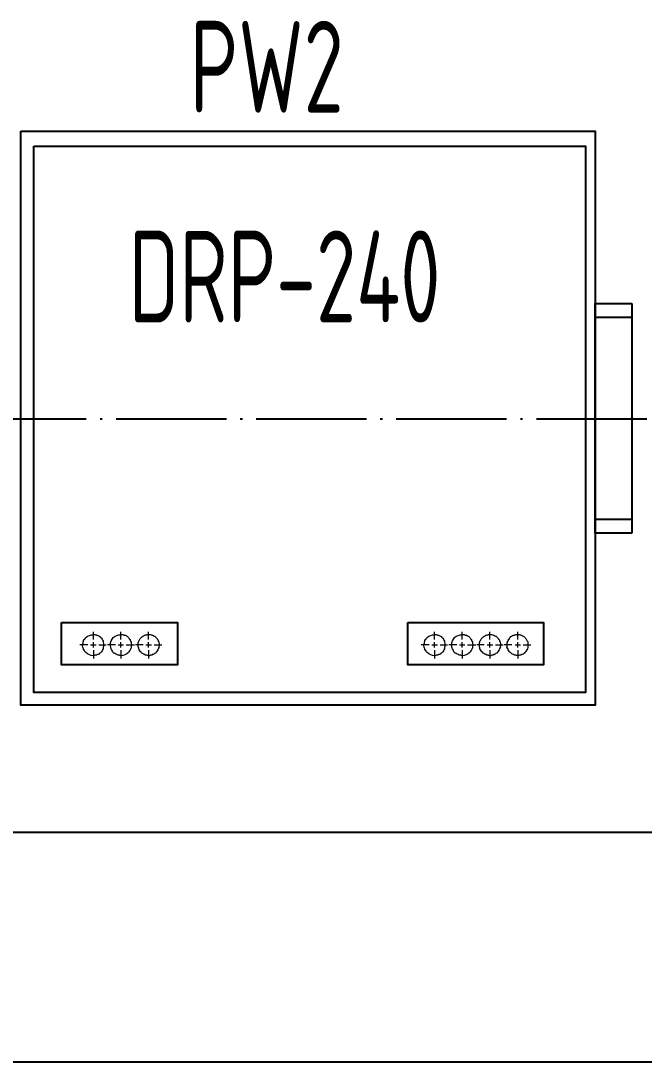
# Model space of a CAD drawing. Header units: millimetres. Extents: x 30557 to 235556, y -116603 to -73383.
# Drawn here: x 49366.4 to 49502.1, y -74783.4 to -74556.7 of the extents above; entities that cross this region are included whole.
import ezdxf

# ---------------------------------------------------------------- set-up
doc = ezdxf.new("R2010")
doc.units = ezdxf.units.MM
doc.linetypes.add('ZWCAD_ISO04W100', pattern=[30.5, 24, -3, 0.5, -3])
doc.layers.add('1', color=3, linetype='Continuous')
doc.styles.add('supcon', font='sceie.shx', dxfattribs={"width": 0.75, "height": 40, "bigfont": 'sceic.shx'})

# ---------------------------------------------------------------- blocks, each defined once
blk = doc.blocks.new('固定块')
for p, q in [((516096.27, 339845.14), (516104.27, 339845.14)), ((516096.27, 339795.14), (516096.27, 339845.14)), ((516104.27, 339845.14), (516104.27, 339795.14)), ((516096.27, 339842.14), (516104.27, 339842.14)), ((516096.27, 339798.14), (516104.27, 339798.14)), ((516104.27, 339795.14), (516096.27, 339795.14))]:
    blk.add_line(p, q)

msp = doc.modelspace()

# ---------------------------------------------------------------- linework, layer by layer
at = {"color": 4, "linetype": 'ZWCAD_ISO04W100', "lineweight": -3}
msp.add_line((49746.67, -74643.39), (48606.68, -74643.39), dxfattribs=at)
at = {"lineweight": -3}
for p, q in [((49746.67, -74733.39), (48606.68, -74733.39)), ((49746.67, -74783.39), (48606.68, -74783.39))]:
    msp.add_line(p, q, dxfattribs=at)
for points in [[(49366.44, -74580.7), (49491.44, -74580.7), (49491.44, -74705.7), (49366.44, -74705.7)], [(49369.3, -74583.94), (49489.35, -74583.94), (49489.35, -74702.93), (49369.3, -74702.93)], [(49375.28, -74687.64), (49400.51, -74687.64), (49400.51, -74696.91), (49375.28, -74696.91)], [(49450.69, -74687.64), (49480.2, -74687.64), (49480.2, -74696.91), (49450.69, -74696.91)]]:
    msp.add_lwpolyline(points, close=True)
at = {"layer": '1', "color": 0, "lineweight": 5}
for points in [[(49382.22, -74691.38), (49382.22, -74689.74)], [(49388.21, -74691.38), (49388.21, -74689.74)], [(49394.2, -74691.38), (49394.2, -74689.74)], [(49456.51, -74691.38), (49456.51, -74689.74)], [(49462.5, -74691.38), (49462.5, -74689.74)], [(49468.49, -74691.38), (49468.49, -74689.74)], [(49474.6, -74691.38), (49474.6, -74689.74)], [(49381.05, -74692.56), (49379.28, -74692.56)], [(49381.63, -74692.56), (49382.81, -74692.56)], [(49382.22, -74693.14), (49382.22, -74691.97)], [(49383.39, -74692.56), (49385.04, -74692.56)], [(49387.04, -74692.56), (49385.27, -74692.56)], [(49387.62, -74692.56), (49388.8, -74692.56)], [(49388.21, -74693.14), (49388.21, -74691.97)], [(49389.39, -74692.56), (49391.15, -74692.56)], [(49393.03, -74692.56), (49391.38, -74692.56)], [(49393.61, -74692.56), (49394.91, -74692.56)], [(49394.2, -74693.14), (49394.2, -74691.97)], [(49395.49, -74692.56), (49397.14, -74692.56)], [(49455.34, -74692.56), (49453.57, -74692.56)], [(49455.92, -74692.56), (49457.1, -74692.56)], [(49456.51, -74693.14), (49456.51, -74691.97)], [(49457.69, -74692.56), (49459.33, -74692.56)], [(49461.33, -74692.56), (49459.57, -74692.56)], [(49461.91, -74692.56), (49463.09, -74692.56)], [(49462.5, -74693.14), (49462.5, -74691.97)], [(49463.68, -74692.56), (49465.44, -74692.56)], [(49467.32, -74692.56), (49465.67, -74692.56)], [(49467.91, -74692.56), (49469.2, -74692.56)], [(49468.49, -74693.14), (49468.49, -74691.97)], [(49469.78, -74692.56), (49471.43, -74692.56)], [(49473.31, -74692.56), (49471.66, -74692.56)], [(49474.01, -74692.56), (49475.19, -74692.56)], [(49474.6, -74693.14), (49474.6, -74691.97)], [(49475.78, -74692.56), (49477.42, -74692.56)], [(49382.22, -74693.73), (49382.22, -74695.49)], [(49388.21, -74693.73), (49388.21, -74695.49)], [(49394.2, -74693.73), (49394.2, -74695.49)], [(49456.51, -74693.73), (49456.51, -74695.49)], [(49462.5, -74693.73), (49462.5, -74695.49)], [(49468.49, -74693.73), (49468.49, -74695.49)], [(49474.6, -74693.73), (49474.6, -74695.49)]]:
    msp.add_lwpolyline(points, dxfattribs=at)
for points, knots in [([(49384.45, -74692.56), (49384.45, -74692.56), (49384.45, -74692.21), (49384.45, -74692.21), (49384.45, -74692.21), (49384.45, -74692.21), (49384.45, -74692.21), (49384.45, -74692.09), (49384.33, -74691.85), (49384.33, -74691.74), (49384.22, -74691.5), (49384.1, -74691.15), (49383.86, -74690.91), (49383.86, -74690.91), (49383.75, -74690.91), (49383.75, -74690.91), (49383.75, -74690.91), (49383.75, -74690.8), (49383.75, -74690.8), (49383.75, -74690.8), (49383.63, -74690.8), (49383.63, -74690.8), (49383.63, -74690.8), (49383.63, -74690.68), (49383.63, -74690.68), (49383.63, -74690.68), (49383.51, -74690.68), (49383.51, -74690.68), (49383.39, -74690.56), (49383.28, -74690.56), (49383.04, -74690.44), (49383.04, -74690.44), (49383.04, -74690.44), (49383.04, -74690.44), (49383.04, -74690.44), (49382.92, -74690.44), (49382.92, -74690.44), (49382.92, -74690.44), (49382.81, -74690.33), (49382.81, -74690.33), (49382.81, -74690.33), (49382.81, -74690.33), (49382.81, -74690.33), (49382.81, -74690.33), (49382.69, -74690.33), (49382.69, -74690.33), (49382.34, -74690.33), (49382.57, -74690.21), (49382.22, -74690.33), (49381.63, -74690.33), (49381.05, -74690.56), (49380.58, -74690.91), (49380.46, -74691.15), (49380.46, -74691.03), (49380.34, -74691.27), (49380.34, -74691.27), (49380.22, -74691.27), (49380.22, -74691.27), (49380.22, -74691.27), (49380.22, -74691.38), (49380.22, -74691.38), (49380.22, -74691.38), (49380.11, -74691.62), (49380.11, -74691.62), (49380.11, -74691.62), (49380.11, -74691.74), (49380.11, -74691.74), (49379.99, -74691.97), (49379.99, -74692.32), (49379.87, -74692.56), (49379.87, -74692.67), (49379.99, -74693.38), (49380.11, -74693.38), (49380.11, -74693.38), (49380.11, -74693.5), (49380.11, -74693.5), (49380.11, -74693.5), (49380.11, -74693.61), (49380.11, -74693.61), (49380.11, -74693.61), (49380.22, -74693.61), (49380.22, -74693.61), (49380.22, -74693.61), (49380.22, -74693.85), (49380.22, -74693.85), (49380.22, -74693.85), (49380.34, -74693.85), (49380.34, -74693.85), (49380.34, -74693.85), (49380.34, -74693.97), (49380.34, -74693.97), (49380.34, -74693.97), (49380.46, -74694.08), (49380.46, -74694.08), (49380.46, -74694.08), (49380.46, -74694.08), (49380.46, -74694.08), (49380.46, -74694.08), (49380.58, -74694.2), (49380.58, -74694.2), (49380.58, -74694.2), (49380.58, -74694.2), (49380.58, -74694.2), (49381.05, -74694.67), (49381.63, -74694.91), (49382.22, -74694.91), (49382.57, -74694.91), (49382.46, -74694.79), (49382.57, -74694.79), (49382.57, -74694.79), (49382.69, -74694.79), (49382.69, -74694.79), (49382.69, -74694.79), (49382.81, -74694.79), (49382.81, -74694.79), (49382.81, -74694.79), (49382.81, -74694.79), (49382.81, -74694.79), (49382.81, -74694.79), (49382.92, -74694.79), (49382.92, -74694.79), (49382.92, -74694.79), (49383.04, -74694.67), (49383.04, -74694.67), (49383.04, -74694.67), (49383.04, -74694.67), (49383.04, -74694.67), (49383.28, -74694.67), (49383.28, -74694.55), (49383.51, -74694.55), (49383.51, -74694.55), (49383.51, -74694.44), (49383.51, -74694.44), (49383.51, -74694.44), (49383.63, -74694.44), (49383.63, -74694.44), (49383.63, -74694.44), (49383.63, -74694.32), (49383.63, -74694.32), (49383.63, -74694.32), (49383.75, -74694.32), (49383.75, -74694.32), (49383.75, -74694.32), (49383.75, -74694.32), (49383.75, -74694.32), (49383.75, -74694.32), (49383.86, -74694.2), (49383.86, -74694.2), (49384.1, -74694.08), (49384.22, -74693.73), (49384.33, -74693.38), (49384.33, -74693.38), (49384.33, -74693.38), (49384.33, -74693.38), (49384.33, -74693.26), (49384.45, -74693.03), (49384.45, -74692.91), (49384.45, -74692.91), (49384.45, -74692.56), (49384.45, -74692.56)], [0, 0, 0, 0, 1, 1, 1, 2, 2, 2, 3, 3, 3, 4, 4, 4, 5, 5, 5, 6, 6, 6, 7, 7, 7, 8, 8, 8, 9, 9, 9, 10, 10, 10, 11, 11, 11, 12, 12, 12, 13, 13, 13, 14, 14, 14, 15, 15, 15, 16, 16, 16, 17, 17, 17, 18, 18, 18, 19, 19, 19, 20, 20, 20, 21, 21, 21, 22, 22, 22, 23, 23, 23, 24, 24, 24, 25, 25, 25, 26, 26, 26, 27, 27, 27, 28, 28, 28, 29, 29, 29, 30, 30, 30, 31, 31, 31, 32, 32, 32, 33, 33, 33, 34, 34, 34, 35, 35, 35, 36, 36, 36, 37, 37, 37, 38, 38, 38, 39, 39, 39, 40, 40, 40, 41, 41, 41, 42, 42, 42, 43, 43, 43, 44, 44, 44, 45, 45, 45, 46, 46, 46, 47, 47, 47, 48, 48, 48, 49, 49, 49, 50, 50, 50, 51, 51, 51, 52, 52, 52, 53, 53, 53, 53]), ([(49390.56, -74692.56), (49390.56, -74692.32), (49390.44, -74692.44), (49390.44, -74692.21), (49390.44, -74691.97), (49390.44, -74691.85), (49390.32, -74691.74), (49390.21, -74691.5), (49390.32, -74691.5), (49390.09, -74691.27), (49389.97, -74691.15), (49390.09, -74691.15), (49389.86, -74690.91), (49389.62, -74690.68), (49389.39, -74690.56), (49389.15, -74690.44), (49389.15, -74690.44), (49389.03, -74690.44), (49389.03, -74690.44), (49389.03, -74690.44), (49388.92, -74690.44), (49388.92, -74690.44), (49388.92, -74690.44), (49388.92, -74690.33), (49388.92, -74690.33), (49388.92, -74690.33), (49388.8, -74690.33), (49388.8, -74690.33), (49388.8, -74690.33), (49388.68, -74690.33), (49388.68, -74690.33), (49388.45, -74690.33), (49388.68, -74690.21), (49388.21, -74690.33), (49387.62, -74690.33), (49387.04, -74690.56), (49386.57, -74690.91), (49386.21, -74691.38), (49385.86, -74691.97), (49385.98, -74692.56), (49385.98, -74692.79), (49385.98, -74693.26), (49386.1, -74693.38), (49386.33, -74693.73), (49386.33, -74693.97), (49386.57, -74694.2), (49386.57, -74694.2), (49386.68, -74694.32), (49386.68, -74694.32), (49386.68, -74694.32), (49386.8, -74694.32), (49386.8, -74694.32), (49386.8, -74694.32), (49386.92, -74694.44), (49386.92, -74694.44), (49386.92, -74694.44), (49386.92, -74694.44), (49386.92, -74694.44), (49387.04, -74694.55), (49387.15, -74694.67), (49387.39, -74694.67), (49387.39, -74694.67), (49387.39, -74694.67), (49387.39, -74694.67), (49387.39, -74694.67), (49387.51, -74694.79), (49387.51, -74694.79), (49387.51, -74694.79), (49387.62, -74694.79), (49387.62, -74694.79), (49387.62, -74694.79), (49387.62, -74694.79), (49387.62, -74694.79), (49387.62, -74694.79), (49387.74, -74694.79), (49387.74, -74694.79), (49388.09, -74694.79), (49387.86, -74694.91), (49388.21, -74694.91), (49388.8, -74694.91), (49389.39, -74694.67), (49389.86, -74694.2), (49389.97, -74693.97), (49389.97, -74694.08), (49390.09, -74693.85), (49390.09, -74693.85), (49390.09, -74693.85), (49390.09, -74693.85), (49390.09, -74693.85), (49390.21, -74693.73), (49390.21, -74693.73), (49390.21, -74693.73), (49390.21, -74693.61), (49390.21, -74693.61), (49390.21, -74693.61), (49390.21, -74693.61), (49390.21, -74693.61), (49390.21, -74693.61), (49390.32, -74693.5), (49390.32, -74693.5), (49390.32, -74693.5), (49390.32, -74693.38), (49390.32, -74693.38), (49390.32, -74693.38), (49390.32, -74693.38), (49390.32, -74693.38), (49390.32, -74693.38), (49390.44, -74693.26), (49390.44, -74693.26), (49390.44, -74693.26), (49390.44, -74693.26), (49390.44, -74693.26), (49390.44, -74693.26), (49390.44, -74693.14), (49390.44, -74693.14), (49390.44, -74693.14), (49390.44, -74693.03), (49390.44, -74693.03), (49390.44, -74693.03), (49390.44, -74693.03), (49390.44, -74693.03), (49390.44, -74693.03), (49390.44, -74692.79), (49390.44, -74692.79), (49390.44, -74692.79), (49390.56, -74692.67), (49390.56, -74692.67), (49390.56, -74692.67), (49390.56, -74692.56), (49390.56, -74692.56)], [0, 0, 0, 0, 1, 1, 1, 2, 2, 2, 3, 3, 3, 4, 4, 4, 5, 5, 5, 6, 6, 6, 7, 7, 7, 8, 8, 8, 9, 9, 9, 10, 10, 10, 11, 11, 11, 12, 12, 12, 13, 13, 13, 14, 14, 14, 15, 15, 15, 16, 16, 16, 17, 17, 17, 18, 18, 18, 19, 19, 19, 20, 20, 20, 21, 21, 21, 22, 22, 22, 23, 23, 23, 24, 24, 24, 25, 25, 25, 26, 26, 26, 27, 27, 27, 28, 28, 28, 29, 29, 29, 30, 30, 30, 31, 31, 31, 32, 32, 32, 33, 33, 33, 34, 34, 34, 35, 35, 35, 36, 36, 36, 37, 37, 37, 38, 38, 38, 39, 39, 39, 40, 40, 40, 41, 41, 41, 42, 42, 42, 43, 43, 43, 43]), ([(49396.55, -74692.56), (49396.55, -74692.21), (49396.55, -74692.32), (49396.55, -74692.21), (49396.55, -74691.97), (49396.43, -74691.85), (49396.32, -74691.74), (49396.32, -74691.74), (49396.32, -74691.62), (49396.32, -74691.62), (49396.32, -74691.62), (49396.32, -74691.62), (49396.32, -74691.62), (49396.32, -74691.62), (49396.32, -74691.5), (49396.32, -74691.5), (49396.32, -74691.5), (49396.2, -74691.38), (49396.2, -74691.38), (49396.2, -74691.38), (49396.2, -74691.27), (49396.2, -74691.27), (49395.96, -74691.15), (49396.08, -74691.15), (49395.85, -74690.91), (49395.85, -74690.91), (49395.85, -74690.91), (49395.85, -74690.91), (49395.85, -74690.91), (49395.73, -74690.8), (49395.73, -74690.8), (49395.73, -74690.8), (49395.73, -74690.8), (49395.73, -74690.8), (49395.73, -74690.8), (49395.61, -74690.68), (49395.61, -74690.68), (49395.61, -74690.68), (49395.49, -74690.68), (49395.49, -74690.68), (49395.38, -74690.56), (49395.26, -74690.56), (49395.14, -74690.44), (49395.14, -74690.44), (49395.02, -74690.44), (49395.02, -74690.44), (49395.02, -74690.44), (49395.02, -74690.44), (49395.02, -74690.44), (49395.02, -74690.44), (49394.91, -74690.33), (49394.91, -74690.33), (49394.91, -74690.33), (49394.79, -74690.33), (49394.79, -74690.33), (49394.79, -74690.33), (49394.79, -74690.33), (49394.79, -74690.33), (49394.44, -74690.33), (49394.67, -74690.21), (49394.2, -74690.33), (49393.85, -74690.21), (49394.08, -74690.33), (49393.85, -74690.33), (49393.85, -74690.33), (49393.73, -74690.33), (49393.73, -74690.33), (49393.73, -74690.33), (49393.73, -74690.33), (49393.73, -74690.33), (49393.73, -74690.33), (49393.61, -74690.33), (49393.61, -74690.33), (49393.61, -74690.33), (49393.5, -74690.44), (49393.5, -74690.44), (49393.5, -74690.44), (49393.5, -74690.44), (49393.5, -74690.44), (49393.5, -74690.44), (49393.38, -74690.44), (49393.38, -74690.44), (49393.14, -74690.56), (49392.79, -74690.8), (49392.67, -74690.91), (49392.67, -74690.91), (49392.56, -74691.03), (49392.56, -74691.03), (49392.32, -74691.27), (49392.32, -74691.27), (49392.2, -74691.62), (49392.2, -74691.62), (49392.09, -74691.74), (49392.09, -74691.74), (49392.09, -74691.85), (49392.09, -74691.97), (49391.97, -74692.09), (49391.97, -74692.09), (49391.97, -74692.21), (49391.97, -74692.21), (49391.97, -74692.21), (49391.97, -74692.21), (49391.97, -74692.21), (49391.97, -74692.21), (49391.97, -74692.91), (49391.97, -74692.91), (49391.97, -74692.91), (49391.97, -74693.03), (49391.97, -74693.03), (49391.97, -74693.03), (49391.97, -74693.03), (49391.97, -74693.03), (49391.97, -74693.03), (49392.09, -74693.14), (49392.09, -74693.14), (49392.09, -74693.14), (49392.09, -74693.26), (49392.09, -74693.26), (49392.09, -74693.26), (49392.09, -74693.26), (49392.09, -74693.26), (49392.09, -74693.26), (49392.09, -74693.38), (49392.09, -74693.38), (49392.09, -74693.38), (49392.09, -74693.38), (49392.09, -74693.38), (49392.2, -74693.73), (49392.44, -74694.08), (49392.67, -74694.2), (49392.67, -74694.2), (49392.67, -74694.32), (49392.67, -74694.32), (49392.67, -74694.32), (49392.79, -74694.32), (49392.79, -74694.32), (49392.79, -74694.32), (49392.79, -74694.32), (49392.79, -74694.32), (49392.79, -74694.32), (49392.91, -74694.44), (49392.91, -74694.44), (49392.91, -74694.44), (49392.91, -74694.44), (49392.91, -74694.44), (49393.03, -74694.55), (49393.26, -74694.67), (49393.38, -74694.67), (49393.38, -74694.67), (49393.5, -74694.67), (49393.5, -74694.67), (49393.5, -74694.67), (49393.5, -74694.79), (49393.5, -74694.79), (49393.5, -74694.79), (49393.61, -74694.79), (49393.61, -74694.79), (49393.61, -74694.79), (49393.73, -74694.79), (49393.73, -74694.79), (49393.73, -74694.79), (49393.73, -74694.79), (49393.73, -74694.79), (49394.08, -74694.79), (49393.85, -74694.91), (49394.2, -74694.91), (49394.55, -74694.91), (49394.44, -74694.91), (49394.67, -74694.79), (49394.67, -74694.79), (49394.79, -74694.79), (49394.79, -74694.79), (49394.79, -74694.79), (49394.79, -74694.79), (49394.79, -74694.79), (49394.79, -74694.79), (49394.91, -74694.79), (49394.91, -74694.79), (49394.91, -74694.79), (49395.02, -74694.79), (49395.02, -74694.79), (49395.02, -74694.79), (49395.02, -74694.67), (49395.02, -74694.67), (49395.02, -74694.67), (49395.14, -74694.67), (49395.14, -74694.67), (49395.14, -74694.67), (49395.14, -74694.67), (49395.14, -74694.67), (49395.14, -74694.67), (49395.26, -74694.67), (49395.26, -74694.67), (49395.26, -74694.67), (49395.38, -74694.55), (49395.38, -74694.55), (49395.49, -74694.55), (49395.61, -74694.32), (49395.73, -74694.32), (49395.73, -74694.32), (49395.85, -74694.32), (49395.85, -74694.32), (49395.85, -74694.32), (49395.85, -74694.2), (49395.85, -74694.2), (49395.96, -74694.08), (49396.32, -74693.61), (49396.32, -74693.38), (49396.32, -74693.38), (49396.43, -74693.38), (49396.43, -74693.38), (49396.43, -74693.38), (49396.43, -74693.26), (49396.43, -74693.26), (49396.43, -74693.26), (49396.43, -74693.26), (49396.43, -74693.26), (49396.43, -74693.26), (49396.43, -74693.14), (49396.43, -74693.14), (49396.43, -74693.14), (49396.55, -74693.03), (49396.55, -74693.03), (49396.43, -74692.79), (49396.55, -74693.03), (49396.55, -74692.56)], [0, 0, 0, 0, 1, 1, 1, 2, 2, 2, 3, 3, 3, 4, 4, 4, 5, 5, 5, 6, 6, 6, 7, 7, 7, 8, 8, 8, 9, 9, 9, 10, 10, 10, 11, 11, 11, 12, 12, 12, 13, 13, 13, 14, 14, 14, 15, 15, 15, 16, 16, 16, 17, 17, 17, 18, 18, 18, 19, 19, 19, 20, 20, 20, 21, 21, 21, 22, 22, 22, 23, 23, 23, 24, 24, 24, 25, 25, 25, 26, 26, 26, 27, 27, 27, 28, 28, 28, 29, 29, 29, 30, 30, 30, 31, 31, 31, 32, 32, 32, 33, 33, 33, 34, 34, 34, 35, 35, 35, 36, 36, 36, 37, 37, 37, 38, 38, 38, 39, 39, 39, 40, 40, 40, 41, 41, 41, 42, 42, 42, 43, 43, 43, 44, 44, 44, 45, 45, 45, 46, 46, 46, 47, 47, 47, 48, 48, 48, 49, 49, 49, 50, 50, 50, 51, 51, 51, 52, 52, 52, 53, 53, 53, 54, 54, 54, 55, 55, 55, 56, 56, 56, 57, 57, 57, 58, 58, 58, 59, 59, 59, 60, 60, 60, 61, 61, 61, 62, 62, 62, 63, 63, 63, 64, 64, 64, 65, 65, 65, 66, 66, 66, 67, 67, 67, 68, 68, 68, 69, 69, 69, 70, 70, 70, 71, 71, 71, 72, 72, 72, 73, 73, 73, 74, 74, 74, 75, 75, 75, 75]), ([(49458.74, -74692.56), (49458.74, -74692.56), (49458.74, -74692.21), (49458.74, -74692.21), (49458.74, -74692.21), (49458.74, -74692.21), (49458.74, -74692.21), (49458.74, -74692.09), (49458.63, -74691.85), (49458.63, -74691.74), (49458.51, -74691.5), (49458.39, -74691.15), (49458.16, -74690.91), (49458.16, -74690.91), (49458.04, -74690.91), (49458.04, -74690.91), (49458.04, -74690.91), (49458.04, -74690.8), (49458.04, -74690.8), (49458.04, -74690.8), (49457.92, -74690.8), (49457.92, -74690.8), (49457.92, -74690.8), (49457.92, -74690.68), (49457.92, -74690.68), (49457.92, -74690.68), (49457.8, -74690.68), (49457.8, -74690.68), (49457.69, -74690.56), (49457.57, -74690.56), (49457.33, -74690.44), (49457.33, -74690.44), (49457.33, -74690.44), (49457.33, -74690.44), (49457.33, -74690.44), (49457.22, -74690.44), (49457.22, -74690.44), (49457.22, -74690.44), (49457.1, -74690.33), (49457.1, -74690.33), (49457.1, -74690.33), (49457.1, -74690.33), (49457.1, -74690.33), (49457.1, -74690.33), (49456.98, -74690.33), (49456.98, -74690.33), (49456.63, -74690.33), (49456.86, -74690.21), (49456.51, -74690.33), (49455.92, -74690.33), (49455.34, -74690.56), (49454.87, -74690.91), (49454.75, -74691.15), (49454.75, -74691.03), (49454.63, -74691.27), (49454.63, -74691.27), (49454.51, -74691.27), (49454.51, -74691.27), (49454.51, -74691.27), (49454.51, -74691.38), (49454.51, -74691.38), (49454.51, -74691.38), (49454.4, -74691.62), (49454.4, -74691.62), (49454.4, -74691.62), (49454.4, -74691.74), (49454.4, -74691.74), (49454.28, -74691.97), (49454.28, -74692.32), (49454.16, -74692.56), (49454.16, -74692.67), (49454.28, -74693.38), (49454.4, -74693.38), (49454.4, -74693.38), (49454.4, -74693.5), (49454.4, -74693.5), (49454.4, -74693.5), (49454.4, -74693.61), (49454.4, -74693.61), (49454.4, -74693.61), (49454.51, -74693.61), (49454.51, -74693.61), (49454.51, -74693.61), (49454.51, -74693.85), (49454.51, -74693.85), (49454.51, -74693.85), (49454.63, -74693.85), (49454.63, -74693.85), (49454.63, -74693.85), (49454.63, -74693.97), (49454.63, -74693.97), (49454.63, -74693.97), (49454.75, -74694.08), (49454.75, -74694.08), (49454.75, -74694.08), (49454.75, -74694.08), (49454.75, -74694.08), (49454.75, -74694.08), (49454.87, -74694.2), (49454.87, -74694.2), (49454.87, -74694.2), (49454.87, -74694.2), (49454.87, -74694.2), (49455.34, -74694.67), (49455.92, -74694.91), (49456.51, -74694.91), (49456.86, -74694.91), (49456.75, -74694.79), (49456.86, -74694.79), (49456.86, -74694.79), (49456.98, -74694.79), (49456.98, -74694.79), (49456.98, -74694.79), (49457.1, -74694.79), (49457.1, -74694.79), (49457.1, -74694.79), (49457.1, -74694.79), (49457.1, -74694.79), (49457.1, -74694.79), (49457.22, -74694.79), (49457.22, -74694.79), (49457.22, -74694.79), (49457.33, -74694.67), (49457.33, -74694.67), (49457.33, -74694.67), (49457.33, -74694.67), (49457.33, -74694.67), (49457.57, -74694.67), (49457.57, -74694.55), (49457.8, -74694.55), (49457.8, -74694.55), (49457.8, -74694.44), (49457.8, -74694.44), (49457.8, -74694.44), (49457.92, -74694.44), (49457.92, -74694.44), (49457.92, -74694.44), (49457.92, -74694.32), (49457.92, -74694.32), (49457.92, -74694.32), (49458.04, -74694.32), (49458.04, -74694.32), (49458.04, -74694.32), (49458.04, -74694.32), (49458.04, -74694.32), (49458.04, -74694.32), (49458.16, -74694.2), (49458.16, -74694.2), (49458.39, -74694.08), (49458.51, -74693.73), (49458.63, -74693.38), (49458.63, -74693.38), (49458.63, -74693.38), (49458.63, -74693.38), (49458.63, -74693.26), (49458.74, -74693.03), (49458.74, -74692.91), (49458.74, -74692.91), (49458.74, -74692.56), (49458.74, -74692.56)], [0, 0, 0, 0, 1, 1, 1, 2, 2, 2, 3, 3, 3, 4, 4, 4, 5, 5, 5, 6, 6, 6, 7, 7, 7, 8, 8, 8, 9, 9, 9, 10, 10, 10, 11, 11, 11, 12, 12, 12, 13, 13, 13, 14, 14, 14, 15, 15, 15, 16, 16, 16, 17, 17, 17, 18, 18, 18, 19, 19, 19, 20, 20, 20, 21, 21, 21, 22, 22, 22, 23, 23, 23, 24, 24, 24, 25, 25, 25, 26, 26, 26, 27, 27, 27, 28, 28, 28, 29, 29, 29, 30, 30, 30, 31, 31, 31, 32, 32, 32, 33, 33, 33, 34, 34, 34, 35, 35, 35, 36, 36, 36, 37, 37, 37, 38, 38, 38, 39, 39, 39, 40, 40, 40, 41, 41, 41, 42, 42, 42, 43, 43, 43, 44, 44, 44, 45, 45, 45, 46, 46, 46, 47, 47, 47, 48, 48, 48, 49, 49, 49, 50, 50, 50, 51, 51, 51, 52, 52, 52, 53, 53, 53, 53]), ([(49464.85, -74692.56), (49464.85, -74692.32), (49464.73, -74692.44), (49464.73, -74692.21), (49464.73, -74691.97), (49464.73, -74691.85), (49464.62, -74691.74), (49464.5, -74691.5), (49464.62, -74691.5), (49464.38, -74691.27), (49464.26, -74691.15), (49464.38, -74691.15), (49464.15, -74690.91), (49463.91, -74690.68), (49463.68, -74690.56), (49463.44, -74690.44), (49463.44, -74690.44), (49463.32, -74690.44), (49463.32, -74690.44), (49463.32, -74690.44), (49463.21, -74690.44), (49463.21, -74690.44), (49463.21, -74690.44), (49463.21, -74690.33), (49463.21, -74690.33), (49463.21, -74690.33), (49463.09, -74690.33), (49463.09, -74690.33), (49463.09, -74690.33), (49462.97, -74690.33), (49462.97, -74690.33), (49462.74, -74690.33), (49462.97, -74690.21), (49462.5, -74690.33), (49461.91, -74690.33), (49461.33, -74690.56), (49460.86, -74690.91), (49460.51, -74691.38), (49460.15, -74691.97), (49460.27, -74692.56), (49460.27, -74692.79), (49460.27, -74693.26), (49460.39, -74693.38), (49460.62, -74693.73), (49460.62, -74693.97), (49460.86, -74694.2), (49460.86, -74694.2), (49460.97, -74694.32), (49460.97, -74694.32), (49460.97, -74694.32), (49461.09, -74694.32), (49461.09, -74694.32), (49461.09, -74694.32), (49461.21, -74694.44), (49461.21, -74694.44), (49461.21, -74694.44), (49461.21, -74694.44), (49461.21, -74694.44), (49461.33, -74694.55), (49461.44, -74694.67), (49461.68, -74694.67), (49461.68, -74694.67), (49461.68, -74694.67), (49461.68, -74694.67), (49461.68, -74694.67), (49461.8, -74694.79), (49461.8, -74694.79), (49461.8, -74694.79), (49461.91, -74694.79), (49461.91, -74694.79), (49461.91, -74694.79), (49461.91, -74694.79), (49461.91, -74694.79), (49461.91, -74694.79), (49462.03, -74694.79), (49462.03, -74694.79), (49462.38, -74694.79), (49462.15, -74694.91), (49462.5, -74694.91), (49463.09, -74694.91), (49463.68, -74694.67), (49464.15, -74694.2), (49464.26, -74693.97), (49464.26, -74694.08), (49464.38, -74693.85), (49464.38, -74693.85), (49464.38, -74693.85), (49464.38, -74693.85), (49464.38, -74693.85), (49464.5, -74693.73), (49464.5, -74693.73), (49464.5, -74693.73), (49464.5, -74693.61), (49464.5, -74693.61), (49464.5, -74693.61), (49464.5, -74693.61), (49464.5, -74693.61), (49464.5, -74693.61), (49464.62, -74693.5), (49464.62, -74693.5), (49464.62, -74693.5), (49464.62, -74693.38), (49464.62, -74693.38), (49464.62, -74693.38), (49464.62, -74693.38), (49464.62, -74693.38), (49464.62, -74693.38), (49464.73, -74693.26), (49464.73, -74693.26), (49464.73, -74693.26), (49464.73, -74693.26), (49464.73, -74693.26), (49464.73, -74693.26), (49464.73, -74693.14), (49464.73, -74693.14), (49464.73, -74693.14), (49464.73, -74693.03), (49464.73, -74693.03), (49464.73, -74693.03), (49464.73, -74693.03), (49464.73, -74693.03), (49464.73, -74693.03), (49464.73, -74692.79), (49464.73, -74692.79), (49464.73, -74692.79), (49464.85, -74692.67), (49464.85, -74692.67), (49464.85, -74692.67), (49464.85, -74692.56), (49464.85, -74692.56)], [0, 0, 0, 0, 1, 1, 1, 2, 2, 2, 3, 3, 3, 4, 4, 4, 5, 5, 5, 6, 6, 6, 7, 7, 7, 8, 8, 8, 9, 9, 9, 10, 10, 10, 11, 11, 11, 12, 12, 12, 13, 13, 13, 14, 14, 14, 15, 15, 15, 16, 16, 16, 17, 17, 17, 18, 18, 18, 19, 19, 19, 20, 20, 20, 21, 21, 21, 22, 22, 22, 23, 23, 23, 24, 24, 24, 25, 25, 25, 26, 26, 26, 27, 27, 27, 28, 28, 28, 29, 29, 29, 30, 30, 30, 31, 31, 31, 32, 32, 32, 33, 33, 33, 34, 34, 34, 35, 35, 35, 36, 36, 36, 37, 37, 37, 38, 38, 38, 39, 39, 39, 40, 40, 40, 41, 41, 41, 42, 42, 42, 43, 43, 43, 43]), ([(49470.84, -74692.56), (49470.84, -74692.21), (49470.84, -74692.32), (49470.84, -74692.21), (49470.84, -74691.97), (49470.72, -74691.85), (49470.61, -74691.74), (49470.61, -74691.74), (49470.61, -74691.62), (49470.61, -74691.62), (49470.61, -74691.62), (49470.61, -74691.62), (49470.61, -74691.62), (49470.61, -74691.62), (49470.61, -74691.5), (49470.61, -74691.5), (49470.61, -74691.5), (49470.49, -74691.38), (49470.49, -74691.38), (49470.49, -74691.38), (49470.49, -74691.27), (49470.49, -74691.27), (49470.25, -74691.15), (49470.37, -74691.15), (49470.14, -74690.91), (49470.14, -74690.91), (49470.14, -74690.91), (49470.14, -74690.91), (49470.14, -74690.91), (49470.02, -74690.8), (49470.02, -74690.8), (49470.02, -74690.8), (49470.02, -74690.8), (49470.02, -74690.8), (49470.02, -74690.8), (49469.9, -74690.68), (49469.9, -74690.68), (49469.9, -74690.68), (49469.78, -74690.68), (49469.78, -74690.68), (49469.67, -74690.56), (49469.55, -74690.56), (49469.43, -74690.44), (49469.43, -74690.44), (49469.31, -74690.44), (49469.31, -74690.44), (49469.31, -74690.44), (49469.31, -74690.44), (49469.31, -74690.44), (49469.31, -74690.44), (49469.2, -74690.33), (49469.2, -74690.33), (49469.2, -74690.33), (49469.08, -74690.33), (49469.08, -74690.33), (49469.08, -74690.33), (49469.08, -74690.33), (49469.08, -74690.33), (49468.73, -74690.33), (49468.96, -74690.21), (49468.49, -74690.33), (49468.14, -74690.21), (49468.37, -74690.33), (49468.14, -74690.33), (49468.14, -74690.33), (49468.02, -74690.33), (49468.02, -74690.33), (49468.02, -74690.33), (49468.02, -74690.33), (49468.02, -74690.33), (49468.02, -74690.33), (49467.91, -74690.33), (49467.91, -74690.33), (49467.91, -74690.33), (49467.79, -74690.44), (49467.79, -74690.44), (49467.79, -74690.44), (49467.79, -74690.44), (49467.79, -74690.44), (49467.79, -74690.44), (49467.67, -74690.44), (49467.67, -74690.44), (49467.44, -74690.56), (49467.08, -74690.8), (49466.97, -74690.91), (49466.97, -74690.91), (49466.85, -74691.03), (49466.85, -74691.03), (49466.61, -74691.27), (49466.61, -74691.27), (49466.5, -74691.62), (49466.5, -74691.62), (49466.38, -74691.74), (49466.38, -74691.74), (49466.38, -74691.85), (49466.38, -74691.97), (49466.26, -74692.09), (49466.26, -74692.09), (49466.26, -74692.21), (49466.26, -74692.21), (49466.26, -74692.21), (49466.26, -74692.21), (49466.26, -74692.21), (49466.26, -74692.21), (49466.26, -74692.91), (49466.26, -74692.91), (49466.26, -74692.91), (49466.26, -74693.03), (49466.26, -74693.03), (49466.26, -74693.03), (49466.26, -74693.03), (49466.26, -74693.03), (49466.26, -74693.03), (49466.38, -74693.14), (49466.38, -74693.14), (49466.38, -74693.14), (49466.38, -74693.26), (49466.38, -74693.26), (49466.38, -74693.26), (49466.38, -74693.26), (49466.38, -74693.26), (49466.38, -74693.26), (49466.38, -74693.38), (49466.38, -74693.38), (49466.38, -74693.38), (49466.38, -74693.38), (49466.38, -74693.38), (49466.5, -74693.73), (49466.73, -74694.08), (49466.97, -74694.2), (49466.97, -74694.2), (49466.97, -74694.32), (49466.97, -74694.32), (49466.97, -74694.32), (49467.08, -74694.32), (49467.08, -74694.32), (49467.08, -74694.32), (49467.08, -74694.32), (49467.08, -74694.32), (49467.08, -74694.32), (49467.2, -74694.44), (49467.2, -74694.44), (49467.2, -74694.44), (49467.2, -74694.44), (49467.2, -74694.44), (49467.32, -74694.55), (49467.55, -74694.67), (49467.67, -74694.67), (49467.67, -74694.67), (49467.79, -74694.67), (49467.79, -74694.67), (49467.79, -74694.67), (49467.79, -74694.79), (49467.79, -74694.79), (49467.79, -74694.79), (49467.91, -74694.79), (49467.91, -74694.79), (49467.91, -74694.79), (49468.02, -74694.79), (49468.02, -74694.79), (49468.02, -74694.79), (49468.02, -74694.79), (49468.02, -74694.79), (49468.37, -74694.79), (49468.14, -74694.91), (49468.49, -74694.91), (49468.84, -74694.91), (49468.73, -74694.91), (49468.96, -74694.79), (49468.96, -74694.79), (49469.08, -74694.79), (49469.08, -74694.79), (49469.08, -74694.79), (49469.08, -74694.79), (49469.08, -74694.79), (49469.08, -74694.79), (49469.2, -74694.79), (49469.2, -74694.79), (49469.2, -74694.79), (49469.31, -74694.79), (49469.31, -74694.79), (49469.31, -74694.79), (49469.31, -74694.67), (49469.31, -74694.67), (49469.31, -74694.67), (49469.43, -74694.67), (49469.43, -74694.67), (49469.43, -74694.67), (49469.43, -74694.67), (49469.43, -74694.67), (49469.43, -74694.67), (49469.55, -74694.67), (49469.55, -74694.67), (49469.55, -74694.67), (49469.67, -74694.55), (49469.67, -74694.55), (49469.78, -74694.55), (49469.9, -74694.32), (49470.02, -74694.32), (49470.02, -74694.32), (49470.14, -74694.32), (49470.14, -74694.32), (49470.14, -74694.32), (49470.14, -74694.2), (49470.14, -74694.2), (49470.25, -74694.08), (49470.61, -74693.61), (49470.61, -74693.38), (49470.61, -74693.38), (49470.72, -74693.38), (49470.72, -74693.38), (49470.72, -74693.38), (49470.72, -74693.26), (49470.72, -74693.26), (49470.72, -74693.26), (49470.72, -74693.26), (49470.72, -74693.26), (49470.72, -74693.26), (49470.72, -74693.14), (49470.72, -74693.14), (49470.72, -74693.14), (49470.84, -74693.03), (49470.84, -74693.03), (49470.72, -74692.79), (49470.84, -74693.03), (49470.84, -74692.56)], [0, 0, 0, 0, 1, 1, 1, 2, 2, 2, 3, 3, 3, 4, 4, 4, 5, 5, 5, 6, 6, 6, 7, 7, 7, 8, 8, 8, 9, 9, 9, 10, 10, 10, 11, 11, 11, 12, 12, 12, 13, 13, 13, 14, 14, 14, 15, 15, 15, 16, 16, 16, 17, 17, 17, 18, 18, 18, 19, 19, 19, 20, 20, 20, 21, 21, 21, 22, 22, 22, 23, 23, 23, 24, 24, 24, 25, 25, 25, 26, 26, 26, 27, 27, 27, 28, 28, 28, 29, 29, 29, 30, 30, 30, 31, 31, 31, 32, 32, 32, 33, 33, 33, 34, 34, 34, 35, 35, 35, 36, 36, 36, 37, 37, 37, 38, 38, 38, 39, 39, 39, 40, 40, 40, 41, 41, 41, 42, 42, 42, 43, 43, 43, 44, 44, 44, 45, 45, 45, 46, 46, 46, 47, 47, 47, 48, 48, 48, 49, 49, 49, 50, 50, 50, 51, 51, 51, 52, 52, 52, 53, 53, 53, 54, 54, 54, 55, 55, 55, 56, 56, 56, 57, 57, 57, 58, 58, 58, 59, 59, 59, 60, 60, 60, 61, 61, 61, 62, 62, 62, 63, 63, 63, 64, 64, 64, 65, 65, 65, 66, 66, 66, 67, 67, 67, 68, 68, 68, 69, 69, 69, 70, 70, 70, 71, 71, 71, 72, 72, 72, 73, 73, 73, 74, 74, 74, 75, 75, 75, 75]), ([(49476.83, -74692.56), (49476.83, -74692.56), (49476.83, -74692.21), (49476.83, -74692.21), (49476.83, -74692.21), (49476.83, -74692.21), (49476.83, -74692.21), (49476.83, -74692.09), (49476.71, -74691.85), (49476.71, -74691.74), (49476.71, -74691.74), (49476.6, -74691.62), (49476.6, -74691.62), (49476.48, -74691.27), (49476.48, -74691.27), (49476.24, -74691.03), (49476.24, -74691.03), (49476.13, -74690.91), (49476.13, -74690.91), (49476.01, -74690.8), (49475.66, -74690.56), (49475.42, -74690.44), (49475.42, -74690.44), (49475.42, -74690.44), (49475.42, -74690.44), (49475.42, -74690.44), (49475.31, -74690.44), (49475.31, -74690.44), (49475.31, -74690.44), (49475.19, -74690.33), (49475.19, -74690.33), (49475.19, -74690.33), (49475.19, -74690.33), (49475.19, -74690.33), (49475.19, -74690.33), (49475.07, -74690.33), (49475.07, -74690.33), (49474.72, -74690.33), (49474.95, -74690.21), (49474.6, -74690.33), (49474.25, -74690.21), (49474.37, -74690.33), (49474.13, -74690.33), (49474.13, -74690.33), (49474.01, -74690.33), (49474.01, -74690.33), (49474.01, -74690.33), (49474.01, -74690.33), (49474.01, -74690.33), (49474.01, -74690.33), (49473.9, -74690.33), (49473.9, -74690.33), (49473.9, -74690.33), (49473.9, -74690.44), (49473.9, -74690.44), (49473.9, -74690.44), (49473.78, -74690.44), (49473.78, -74690.44), (49473.78, -74690.44), (49473.66, -74690.44), (49473.66, -74690.44), (49473.31, -74690.56), (49473.19, -74690.68), (49472.96, -74690.91), (49472.72, -74691.15), (49472.84, -74691.15), (49472.72, -74691.27), (49472.72, -74691.27), (49472.6, -74691.27), (49472.6, -74691.27), (49472.6, -74691.27), (49472.6, -74691.38), (49472.6, -74691.38), (49472.6, -74691.38), (49472.6, -74691.5), (49472.6, -74691.5), (49472.6, -74691.5), (49472.49, -74691.62), (49472.49, -74691.62), (49472.49, -74691.62), (49472.49, -74691.74), (49472.49, -74691.74), (49472.25, -74691.97), (49472.49, -74691.74), (49472.25, -74692.09), (49472.37, -74692.44), (49472.25, -74692.21), (49472.25, -74692.56), (49472.25, -74692.91), (49472.37, -74692.67), (49472.25, -74693.03), (49472.25, -74693.03), (49472.25, -74693.03), (49472.25, -74693.03), (49472.25, -74693.03), (49472.37, -74693.26), (49472.37, -74693.26), (49472.37, -74693.26), (49472.37, -74693.26), (49472.37, -74693.26), (49472.37, -74693.26), (49472.37, -74693.38), (49472.37, -74693.38), (49472.37, -74693.38), (49472.49, -74693.38), (49472.49, -74693.38), (49472.49, -74693.61), (49472.84, -74694.08), (49472.96, -74694.2), (49473.19, -74694.44), (49473.43, -74694.55), (49473.66, -74694.67), (49473.66, -74694.67), (49473.78, -74694.67), (49473.78, -74694.67), (49473.78, -74694.67), (49473.9, -74694.79), (49473.9, -74694.79), (49473.9, -74694.79), (49473.9, -74694.79), (49473.9, -74694.79), (49473.9, -74694.79), (49474.01, -74694.79), (49474.01, -74694.79), (49474.01, -74694.79), (49474.01, -74694.79), (49474.01, -74694.79), (49474.48, -74694.79), (49474.13, -74694.91), (49474.6, -74694.91), (49474.95, -74694.91), (49474.84, -74694.79), (49474.95, -74694.79), (49474.95, -74694.79), (49475.07, -74694.79), (49475.07, -74694.79), (49475.07, -74694.79), (49475.19, -74694.79), (49475.19, -74694.79), (49475.19, -74694.79), (49475.19, -74694.79), (49475.19, -74694.79), (49475.19, -74694.79), (49475.31, -74694.79), (49475.31, -74694.79), (49475.31, -74694.79), (49475.42, -74694.67), (49475.42, -74694.67), (49475.42, -74694.67), (49475.42, -74694.67), (49475.42, -74694.67), (49475.54, -74694.67), (49475.66, -74694.55), (49475.78, -74694.55), (49475.78, -74694.55), (49475.89, -74694.44), (49475.89, -74694.44), (49475.89, -74694.44), (49475.89, -74694.44), (49475.89, -74694.44), (49475.89, -74694.44), (49476.01, -74694.32), (49476.01, -74694.32), (49476.01, -74694.32), (49476.01, -74694.32), (49476.01, -74694.32), (49476.01, -74694.32), (49476.13, -74694.32), (49476.13, -74694.32), (49476.13, -74694.32), (49476.13, -74694.2), (49476.13, -74694.2), (49476.36, -74694.08), (49476.6, -74693.73), (49476.71, -74693.38), (49476.71, -74693.38), (49476.71, -74693.38), (49476.71, -74693.38), (49476.71, -74693.26), (49476.83, -74693.03), (49476.83, -74692.91), (49476.83, -74692.91), (49476.83, -74692.56), (49476.83, -74692.56)], [0, 0, 0, 0, 1, 1, 1, 2, 2, 2, 3, 3, 3, 4, 4, 4, 5, 5, 5, 6, 6, 6, 7, 7, 7, 8, 8, 8, 9, 9, 9, 10, 10, 10, 11, 11, 11, 12, 12, 12, 13, 13, 13, 14, 14, 14, 15, 15, 15, 16, 16, 16, 17, 17, 17, 18, 18, 18, 19, 19, 19, 20, 20, 20, 21, 21, 21, 22, 22, 22, 23, 23, 23, 24, 24, 24, 25, 25, 25, 26, 26, 26, 27, 27, 27, 28, 28, 28, 29, 29, 29, 30, 30, 30, 31, 31, 31, 32, 32, 32, 33, 33, 33, 34, 34, 34, 35, 35, 35, 36, 36, 36, 37, 37, 37, 38, 38, 38, 39, 39, 39, 40, 40, 40, 41, 41, 41, 42, 42, 42, 43, 43, 43, 44, 44, 44, 45, 45, 45, 46, 46, 46, 47, 47, 47, 48, 48, 48, 49, 49, 49, 50, 50, 50, 51, 51, 51, 52, 52, 52, 53, 53, 53, 54, 54, 54, 55, 55, 55, 56, 56, 56, 57, 57, 57, 58, 58, 58, 59, 59, 59, 60, 60, 60, 61, 61, 61, 61])]:
    msp.add_open_spline(points, degree=3, knots=knots, dxfattribs=at)

# ---------------------------------------------------------------- block references
msp.add_blockref('固定块', (-466604.83, -414463.34))

# ---------------------------------------------------------------- texts
at = {"layer": '1', "color": 3, "style": 'supcon', "width": 0.75}
msp.add_text('PW2', height=20, dxfattribs=at).set_placement((49403.21, -74576.68))
at = {"layer": '1', "color": 2, "style": 'supcon', "width": 0.75}
msp.add_text('DRP-240', height=20, dxfattribs=at).set_placement((49389.9, -74622.34))

doc.saveas('drawing.dxf')
